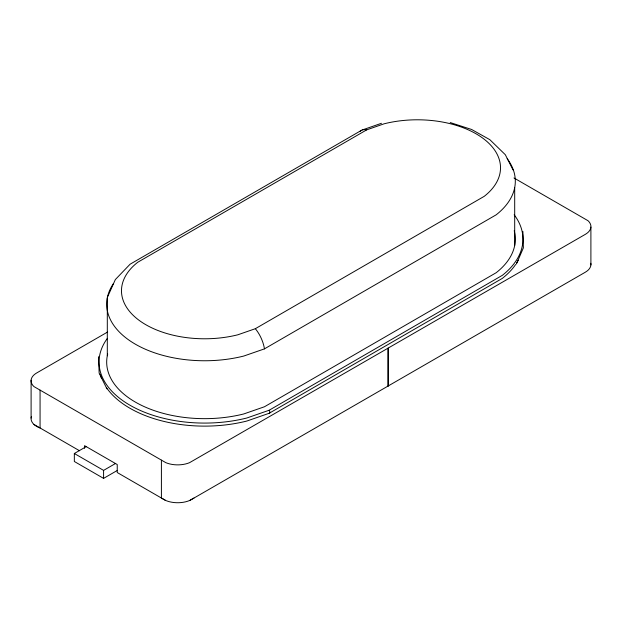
<?xml version="1.0" encoding="UTF-8"?>
<svg xmlns="http://www.w3.org/2000/svg" width="622" height="622" viewBox="0 0 622 622"><rect width="100%" height="100%" fill="white"/><g stroke="black" fill="none" stroke-linecap="round" stroke-linejoin="round"><path stroke-width="0.93" d="M107.816 296.391L115.334 279.573L130.099 264.202L361.631 130.247M516.416 264.008L523.374 247.875L522.9 231.485M193.986 498.043L189.492 500.562A20.37 11.764 0 0 1 165.88 500.554L161.401 498.02L161.401 460.163M107.653 331.993L36.978 372.796A19.088 11.017 0 0 0 33.969 386.596L165.88 462.69A20.37 11.764 0 0 0 189.492 462.706L585.022 234.525A19.088 11.017 0 0 0 588.031 220.724L513.974 177.97M255.339 328.704L484.25 196.319A83.146 48.003 0 0 0 482.392 137.882A83.146 48.003 0 0 0 384.139 123.794L366.661 129.874L137.75 262.259A83.146 48.003 0 0 0 139.608 320.695A83.146 48.003 0 0 0 237.861 334.784L255.339 328.704A23.193 11.662 65.7 0 1 264.467 348.872L243.77 356.048A97.949 56.548 0 0 1 136.653 344.922A97.949 56.548 0 0 1 113.468 283.531M116.99 470.636L103.586 478.38L74.337 461.493L74.337 453.5L86.233 446.635M264.451 348.864L496.154 214.831A97.949 56.548 0 0 0 507.155 158.641M74.337 453.5L103.586 470.387L115.474 463.522M107.381 338.345A105.6 60.972 0 0 0 130.363 405.451A105.6 60.972 0 0 0 246.833 418L269.155 410.24L502.312 275.352A105.6 60.972 0 0 0 514.169 214.769M106.65 387.887A105.6 60.972 0 0 0 246.833 421.04L269.155 413.28L502.312 278.392A105.6 60.972 0 0 0 515.654 264.467M190.223 500.22L585.022 272.382A19.088 11.017 0 0 0 590.822 263.285M362.525 129.874L381.457 123.296M450.227 122.565L471.616 129.477L489.833 139.67L505.321 154.722L513.049 169.962M33.969 424.453L79.515 450.748M165.25 500.251L117.239 472.526L117.239 464.533L84.545 445.663L84.545 448.322M106.93 388.828L99.131 373.099L98.587 356.709M590.9 227.1L590.9 264.956M514.697 187.587L514.697 245.48M107.303 297.86L107.303 355.753M103.586 470.387L103.586 478.38M40.065 390.111L40.065 427.967A19.088 11.017 0 0 1 31.458 416.421M31.1 380.221L31.1 418.077M107.684 354.042A97.949 56.548 0 0 0 145.245 407.076A97.949 56.548 0 0 0 243.77 413.949L264.451 406.765L496.154 272.731A97.949 56.548 0 0 0 514.223 230.723M518.196 260.299A105.6 60.972 0 0 1 516.726 262.818M269.155 410.24A2.099 1.057 65.7 0 1 269.847 412.262A2.099 1.057 65.7 0 1 269.155 413.272M101.619 378.557A105.6 60.972 0 0 1 100.204 374.211M360.052 131.405A23.193 11.662 65.7 0 1 366.661 129.897M388.136 348.196L388.136 386.052L388.136 348.196"/></g></svg>
